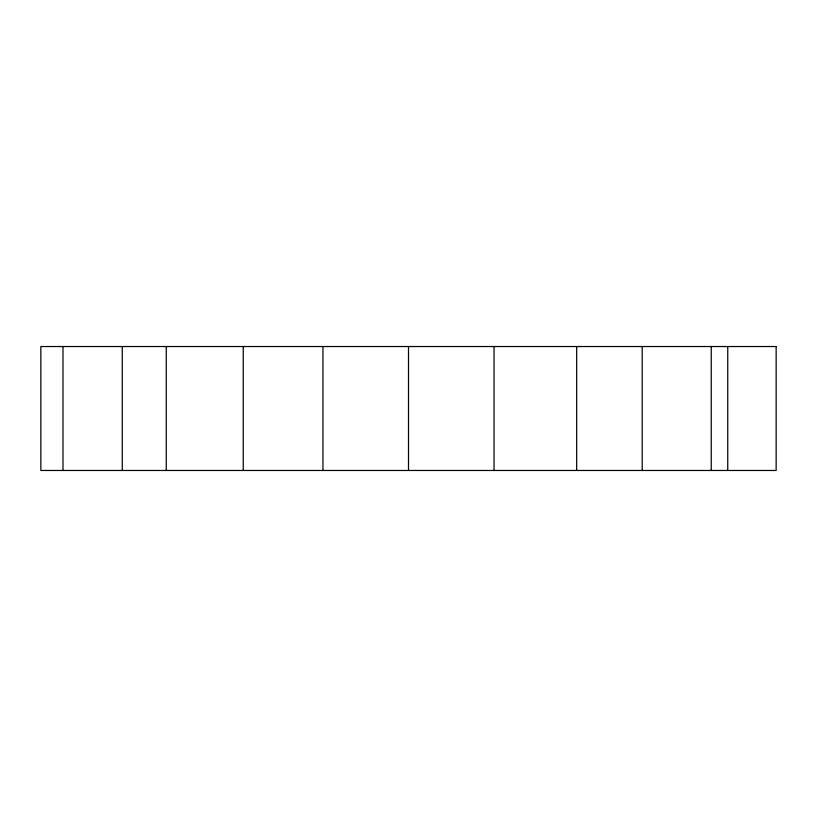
<?xml version="1.0" encoding="UTF-8"?>
<svg xmlns="http://www.w3.org/2000/svg" width="817" height="817" viewBox="0 0 817 817"><rect width="100%" height="100%" fill="white"/><g stroke="black" fill="none" stroke-linecap="round" stroke-linejoin="round"><path stroke-width="1.23" d="M727.753 346.531L727.753 470.469M711.239 346.531L711.239 470.469M642.203 346.531L642.203 470.469M576.669 346.531L576.669 470.469M494.04 346.531L494.04 470.469M408.5 346.531L408.5 470.469M322.96 346.531L322.96 470.469M243.241 346.531L243.241 470.469M166.249 346.531L166.249 470.469M122.274 346.531L122.274 470.469M62.991 346.531L62.991 470.469M776.15 346.531L40.85 346.531L40.85 470.469L776.15 470.469L776.15 346.531"/></g></svg>
